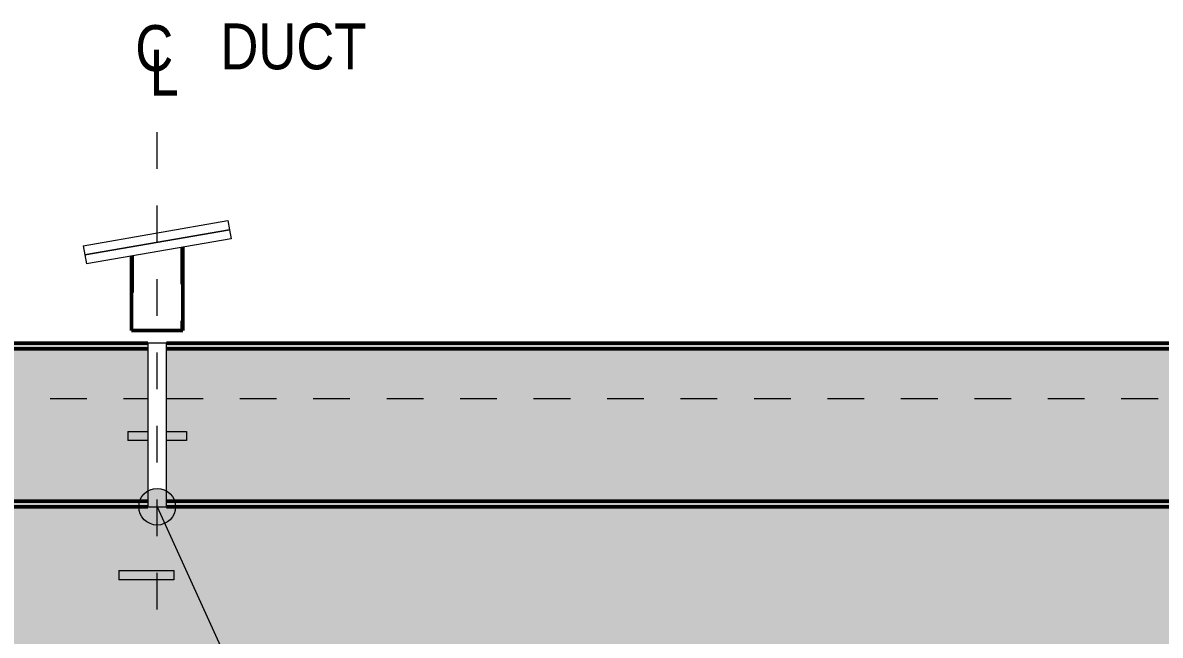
# Model space of a CAD drawing. Header units: metres. Extents: x 305 to 401, y 3 to 1216.
# Drawn here: x 334.707 to 337.804, y 1211.724 to 1213.391 of the extents above; entities that cross this region are included whole.
import ezdxf

# ---------------------------------------------------------------- set-up
doc = ezdxf.new("R2010")
doc.units = ezdxf.units.M
doc.linetypes.add('JacobsCenter', pattern=[0.015, 0.009, -0.0015, 0.003, -0.0015])
doc.linetypes.add('JacobsDash', pattern=[0.0045, 0.003, -0.0015])
for name, color, linetype, lineweight in [('A-ANNO-NOTE', 7, 'Continuous', 9), ('A-DETL', 7, 'Continuous', 13), ('A-DETL-GENF', 7, 'Continuous', 9), ('A-FLOR-HDLN', 7, 'JacobsDash', 18), ('A-WALL', 7, 'Continuous', 50), ('G-ANNO-DIMS', 7, 'Continuous', 9), ('S-BEAM', 7, 'Continuous', 50), ('S-BEAM-HDLN', 7, 'JacobsDash', 18), ('S-FSTN', 7, 'Continuous', 18)]:
    doc.layers.add(name, color=color, linetype=linetype, lineweight=lineweight)
doc.styles.add('Arial Narrow_1', font='ARIALN.TTF', dxfattribs={"height": 0.125})
doc.styles.add('Arial Narrow_2', font='ARIALN.TTF', dxfattribs={"height": 0.0025})

# ---------------------------------------------------------------- blocks, each defined once
blk = doc.blocks.new('North_Wall - North_Wall-6845343-DRG-2873123 - PLAN - UPSTAND FLOOD WALL AT NORTH END')
at = {"layer": 'A-WALL', "linetype": 'JacobsDash', "lineweight": 18, "true_color": 0xc0c0c0}
h = blk.add_hatch(color=9, dxfattribs=at)
h.paths.add_polyline_path([(200.8698, 1234.7091), (228.0961, 1237.0911), (228.0948, 1237.1061), (200.8685, 1234.7241), (200.8698, 1234.7091)])
h.paths.add_polyline_path([(228.1459, 1237.0955), (231.4831, 1237.3875), (231.4818, 1237.4024), (228.1446, 1237.1104)])
h.paths.add_polyline_path([(231.5329, 1237.3918), (233.846, 1237.5942), (233.8422, 1237.6089), (231.5316, 1237.4068)])
h = blk.add_hatch(color=9, dxfattribs=at)
h.paths.add_polyline_path([(200.906, 1234.2957), (228.1322, 1236.6777), (228.0961, 1237.0911), (200.8698, 1234.7091), (200.9045, 1234.3125)])
h.paths.add_polyline_path([(228.1821, 1236.6821), (231.5193, 1236.974), (231.4831, 1237.3875), (228.1459, 1237.0955), (228.1696, 1236.8245)])
h.paths.add_polyline_path([(231.5691, 1236.9784), (233.9395, 1237.1858), (233.9283, 1237.2626), (233.9152, 1237.3306), (233.846, 1237.5942), (233.846, 1237.5942), (231.5329, 1237.3918), (231.5414, 1237.2947)])
h = blk.add_hatch(color=9, dxfattribs=at)
h.paths.add_polyline_path([(201.1677, 1234.3036), (228.1336, 1236.6628), (228.1322, 1236.6777), (200.906, 1234.2957), (200.9073, 1234.2808)])
h.paths.add_polyline_path([(228.1834, 1236.6671), (231.5206, 1236.9591), (231.5193, 1236.974), (228.1821, 1236.6821), (228.1823, 1236.6795)])
h.paths.add_polyline_path([(231.5704, 1236.9635), (233.9412, 1237.1709), (233.9395, 1237.1858), (231.5691, 1236.9784), (231.5692, 1236.9773)])
at = {"layer": 'A-WALL'}
for p, q in [((228.1446, 1237.1104), (231.4818, 1237.4024)), ((231.4831, 1237.3875), (228.1459, 1237.0955)), ((200.8685, 1234.7241), (228.0948, 1237.1061)), ((228.0961, 1237.0911), (200.8698, 1234.7091)), ((228.1821, 1236.6821), (231.5193, 1236.974)), ((231.5206, 1236.9591), (228.1834, 1236.6671)), ((231.5206, 1236.959), (228.1834, 1236.6671)), ((200.906, 1234.2957), (228.1322, 1236.6777)), ((228.1336, 1236.6628), (200.9073, 1234.2808)), ((228.1336, 1236.6627), (200.9073, 1234.2807))]:
    blk.add_line(p, q, dxfattribs=at)
blk = doc.blocks.new('WGA22_Str_Fra_Steel_CHS - 139_7x5 CHS-8730361-DRG-2873123 - PLAN - UPSTAND FLOOD WALL AT NORTH END')
at = {"layer": 'S-BEAM-HDLN'}
for p, q in [((335.1375, 1212.7796), (335.1375, 1212.5537)), ((335.0078, 1212.757), (335.0078, 1212.5537))]:
    blk.add_line(p, q, dxfattribs=at)
blk = doc.blocks.new('Column Base Plate with Anchors_T2D - 25mm-8279529-DRG-2873123 - PLAN - UPSTAND FLOOD WALL AT NORTH END')
at = {"layer": 'S-FSTN'}
for p, q in [((334.8714, 1212.784), (335.2654, 1212.8526)), ((335.2697, 1212.828), (334.8756, 1212.7593)), ((335.2654, 1212.8526), (335.2697, 1212.828)), ((334.8714, 1212.784), (334.8756, 1212.7593))]:
    blk.add_line(p, q, dxfattribs=at)
blk = doc.blocks.new('Column Base Plate-4 Hole - 25mm-6948208-DRG-2873123 - PLAN - UPSTAND FLOOD WALL AT NORTH END')
at = {"layer": 'S-FSTN'}
for p, q in [((334.8756, 1212.7593), (335.2697, 1212.828)), ((335.2697, 1212.828), (335.274, 1212.8034)), ((335.274, 1212.8034), (334.8799, 1212.7347)), ((334.8756, 1212.7593), (334.8799, 1212.7347))]:
    blk.add_line(p, q, dxfattribs=at)
blk = doc.blocks.new('Column Base Plate with Anchors_T2D - 25mm-8279530-DRG-2873123 - PLAN - UPSTAND FLOOD WALL AT NORTH END')
at = {"layer": 'S-FSTN'}
for p, q in [((334.9685, 1211.9), (335.1185, 1211.9)), ((334.9685, 1211.9), (334.9685, 1211.875)), ((335.1185, 1211.9), (335.1185, 1211.875)), ((335.1185, 1211.875), (334.9685, 1211.875))]:
    blk.add_line(p, q, dxfattribs=at)
blk = doc.blocks.new('Barrier Post Column Base Plate - 25mm-9266868-DRG-2873123 - PLAN - UPSTAND FLOOD WALL AT NORTH END')
at = {"layer": 'S-FSTN', "linetype": 'JacobsDash', "lineweight": 9}
for p, q in [((334.9926, 1212.2787), (335.0477, 1212.2787)), ((334.9926, 1212.2787), (334.9926, 1212.2537)), ((335.0977, 1212.2787), (335.1526, 1212.2787)), ((335.1526, 1212.2787), (335.1526, 1212.2537)), ((335.0477, 1212.2537), (334.9926, 1212.2537)), ((335.1526, 1212.2537), (335.0977, 1212.2537))]:
    blk.add_line(p, q, dxfattribs=at)
blk = doc.blocks.new('CS_Annot_Centreline Symbol1 - CS_Annot_Centreline Symbol-5070896-DRG-2873123 - PLAN - UPSTAND FLOOD WALL AT NORTH END')
at = {"layer": 'A-ANNO-NOTE', "char_height": 0.0025, "attachment_point": 1, "style": 'Arial Narrow_2'}
for s, insert, width in [('C  ', (-0.001191, 0.004626), 0.00440928), ('L', (-0.00041, 0.003292), 0.00192405)]:
    blk.add_mtext(s, dxfattribs=dict(at, insert=insert, width=width))

msp = doc.modelspace()

# ---------------------------------------------------------------- hatches: boundary and pattern name
at = {"layer": 'A-DETL-GENF'}
h = msp.add_hatch(dxfattribs=at)
h.set_pattern_fill('FP_1', color=256, style=0, pattern_type=2)
h.set_pattern_definition([(315, (105.507, -8.321), (0.44901281, 0), [0.3175, -0.3175]), (315, (105.592, -8.237), (0.44901281, 0), [0.3175, -0.3175]), (315, (105.676, -8.153), (0.44901281, 0), [0.3175, -0.3175]), (45, (105.732, -8.153), (0, 0.44901281), [0.3175, -0.3175]), (45, (105.816, -8.237), (0, 0.44901281), [0.3175, -0.3175]), (45, (105.9, -8.321), (0, 0.44901281), [0.3175, -0.3175])])
h.paths.add_polyline_path([(321.289, 1210.5874), (339.6389, 1210.6243), (339.7687, 1210.6524), (339.8908, 1210.6903), (340.0104, 1210.7393), (340.1206, 1210.7959), (340.2297, 1210.8646), (340.3323, 1210.9428), (340.4276, 1211.0297), (340.5178, 1211.1283), (340.5943, 1211.2281), (340.6628, 1211.3358), (340.7222, 1211.4503), (340.7712, 1211.5696), (340.8096, 1211.6927), (340.8369, 1211.8188), (340.853, 1211.9468), (340.8571, 1212.0737), (306.3957, 1212.0733), (306.4526, 1211.7383), (306.4885, 1211.6058), (306.5344, 1211.4827), (306.591, 1211.3646), (306.6585, 1211.2516), (306.7358, 1211.1455), (306.8229, 1211.0465), (306.917, 1210.9572), (307.0214, 1210.875), (307.1314, 1210.8036), (307.2482, 1210.7422), (307.3678, 1210.6924), (307.4957, 1210.6526), (307.6245, 1210.6252), (307.7537, 1210.6098), (307.8964, 1210.6058), (311.5624, 1210.6089), (311.6863, 1210.6158), (311.8143, 1210.6339), (311.9441, 1210.664), (312.0653, 1210.7031), (312.1869, 1210.7543), (312.3031, 1210.8155), (312.4077, 1210.882), (312.5146, 1210.9627), (312.6523, 1211.0529), (312.8009, 1211.1365), (312.9592, 1211.2119), (313.118, 1211.2749), (313.2816, 1211.3273), (313.4473, 1211.3685), (313.6139, 1211.3984), (313.7806, 1211.4171), (313.9579, 1211.4248), (318.9076, 1211.4096), (319.064, 1211.4022), (319.2317, 1211.3834), (319.4048, 1211.352), (319.5665, 1211.3118), (319.7224, 1211.2625), (319.887, 1211.1979), (320.0357, 1211.1284), (320.1861, 1211.0457), (320.3294, 1210.9543), (320.4702, 1210.8524), (320.5707, 1210.7864), (320.6794, 1210.7278), (320.7944, 1210.6785), (320.9134, 1210.6394), (321.0428, 1210.61), (321.164, 1210.5934), (321.2872, 1210.5875)])
h.paths.add_polyline_path([(323.4266, 1210.592), (323.4266, 1210.592), (323.4266, 1210.6069)])
h.paths.add_polyline_path([(323.2761, 1210.592), (323.2761, 1210.592), (323.2761, 1210.6069)])
h.paths.add_polyline_path([(322.1729, 1210.5921), (322.1729, 1210.5921), (322.1729, 1210.6071)])
h.paths.add_polyline_path([(322.1478, 1210.5921), (322.1478, 1210.5921), (322.1478, 1210.6071)])
h.paths.add_polyline_path([(321.6499, 1210.5921), (321.6499, 1210.5921), (321.6499, 1210.6071)])
h.paths.add_polyline_path([(322.1228, 1210.5921), (322.1228, 1210.5921), (322.1228, 1210.6071)])
h.paths.add_polyline_path([(322.0977, 1210.5921), (322.0977, 1210.5921), (322.0977, 1210.6071)])
h.paths.add_polyline_path([(322.0726, 1210.5921), (322.0726, 1210.5921), (322.0726, 1210.6071)])
h.paths.add_polyline_path([(322.0474, 1210.5921), (322.0474, 1210.5921), (322.0474, 1210.6071)])
h.paths.add_polyline_path([(322.0223, 1210.5921), (322.0223, 1210.5921), (322.0223, 1210.6071)])
h.paths.add_polyline_path([(321.9466, 1210.5921), (321.9466, 1210.5921), (321.9466, 1210.6071)])
h.paths.add_polyline_path([(321.9211, 1210.5921), (321.9211, 1210.5921), (321.9211, 1210.6071)])
h.paths.add_polyline_path([(321.8946, 1210.5921), (321.8946, 1210.5921), (321.8946, 1210.6071)])
h.paths.add_polyline_path([(321.546, 1210.5921), (321.546, 1210.5921), (321.546, 1210.6069)])
h.paths.add_polyline_path([(323.2855, 1210.607), (323.2855, 1210.607), (323.3012, 1210.607)])
h.paths.add_polyline_path([(316.4826, 1211.9727), (316.384, 1211.9728), (316.3841, 1212.0727), (316.4841, 1212.0726), (316.484, 1211.9727)])
h.paths.add_polyline_path([(316.4319, 1212.0172), (316.4384, 1212.0175), (316.4446, 1212.0195), (316.4501, 1212.023), (316.4545, 1212.0278), (316.4576, 1212.0336), (316.459, 1212.0399), (316.4587, 1212.0465), (316.4567, 1212.0527), (316.4532, 1212.0582), (316.4484, 1212.0626), (316.4426, 1212.0656), (316.4362, 1212.067), (316.4297, 1212.0667), (316.4235, 1212.0648), (316.418, 1212.0613), (316.4136, 1212.0565), (316.4106, 1212.0507), (316.4092, 1212.0443), (316.4094, 1212.0378), (316.4114, 1212.0316), (316.4149, 1212.0261), (316.4197, 1212.0216), (316.4255, 1212.0186), (316.4306, 1212.0175)])
at = {"layer": 'G-ANNO-DIMS', "lineweight": 18}
h = msp.add_hatch(color=256, dxfattribs=at)
edge = h.paths.add_edge_path()
edge.add_arc((335.0727, 1212.0737), 0.05, 0, 360)

# ---------------------------------------------------------------- linework, layer by layer
at = {"layer": 'A-DETL', "linetype": 'JacobsCenter', "lineweight": 18}
msp.add_line((335.0727, 1211.7937), (335.0727, 1213.1937), dxfattribs=at)
at = {"layer": 'A-DETL', "lineweight": 18}
for p, q in [((335.0977, 1212.5187), (335.0477, 1212.5187)), ((335.0477, 1212.5187), (335.0477, 1212.0737)), ((335.0977, 1212.0737), (335.0977, 1212.5187)), ((335.0477, 1212.0737), (335.0977, 1212.0737))]:
    msp.add_line(p, q, dxfattribs=at)
at = {"layer": 'A-FLOR-HDLN'}
for p, q in [((306.3812, 1212.3687), (335.0477, 1212.3687)), ((335.0977, 1212.3687), (338.4477, 1212.3687))]:
    msp.add_line(p, q, dxfattribs=at)
at = {"layer": 'G-ANNO-DIMS', "lineweight": 18}
msp.add_line((335.0727, 1212.0737), (335.4621, 1211.2191), dxfattribs=at)
msp.add_circle((335.0727, 1212.0737), 0.05, dxfattribs=at)
at = {"layer": 'S-BEAM'}
for p, q in [((335.1425, 1212.5537), (335.1425, 1212.7805)), ((335.0028, 1212.7561), (335.0028, 1212.5537))]:
    msp.add_line(p, q, dxfattribs=at)
msp.add_ellipse((335.0727, 1212.5537), major_axis=(-0.0698, 0), ratio=0.000001, start_param=0, end_param=3.141593, dxfattribs=at)

# ---------------------------------------------------------------- block references
at = {"layer": 'A-ANNO-NOTE', "xscale": 50.00000000000001, "yscale": 50.00000000000001, "zscale": 50.00000000000001}
msp.add_blockref('CS_Annot_Centreline Symbol1 - CS_Annot_Centreline Symbol-5070896-DRG-2873123 - PLAN - UPSTAND FLOOD WALL AT NORTH END', (335.0727, 1213.1537), dxfattribs=at)
at = {"layer": 'A-WALL', "rotation": 355}
msp.add_blockref('North_Wall - North_Wall-6845343-DRG-2873123 - PLAN - UPSTAND FLOOD WALL AT NORTH END', (0, 0), dxfattribs=at)
at = {"layer": 'S-BEAM-HDLN'}
msp.add_blockref('WGA22_Str_Fra_Steel_CHS - 139_7x5 CHS-8730361-DRG-2873123 - PLAN - UPSTAND FLOOD WALL AT NORTH END', (0, 0), dxfattribs=at)
at = {"layer": 'S-FSTN'}
for name in ['Column Base Plate with Anchors_T2D - 25mm-8279529-DRG-2873123 - PLAN - UPSTAND FLOOD WALL AT NORTH END', 'Column Base Plate-4 Hole - 25mm-6948208-DRG-2873123 - PLAN - UPSTAND FLOOD WALL AT NORTH END', 'Column Base Plate with Anchors_T2D - 25mm-8279530-DRG-2873123 - PLAN - UPSTAND FLOOD WALL AT NORTH END']:
    msp.add_blockref(name, (0, 0), dxfattribs=at)
at = {"layer": 'S-FSTN', "linetype": 'JacobsDash', "lineweight": 9}
msp.add_blockref('Barrier Post Column Base Plate - 25mm-9266868-DRG-2873123 - PLAN - UPSTAND FLOOD WALL AT NORTH END', (0, 0), dxfattribs=at)

# ---------------------------------------------------------------- next in the draw order: texts
at = {"layer": 'A-ANNO-NOTE', "insert": (335.245, 1213.3896), "char_height": 0.125, "attachment_point": 1, "style": 'Arial Narrow_1', "bg_fill": 3, "box_fill_scale": 1, "bg_fill_color": 256, "bg_fill_true_color": 13158600, "bg_fill_transparency": 0}
msp.add_mtext('DUCT', dxfattribs=at)

doc.saveas('drawing.dxf')
